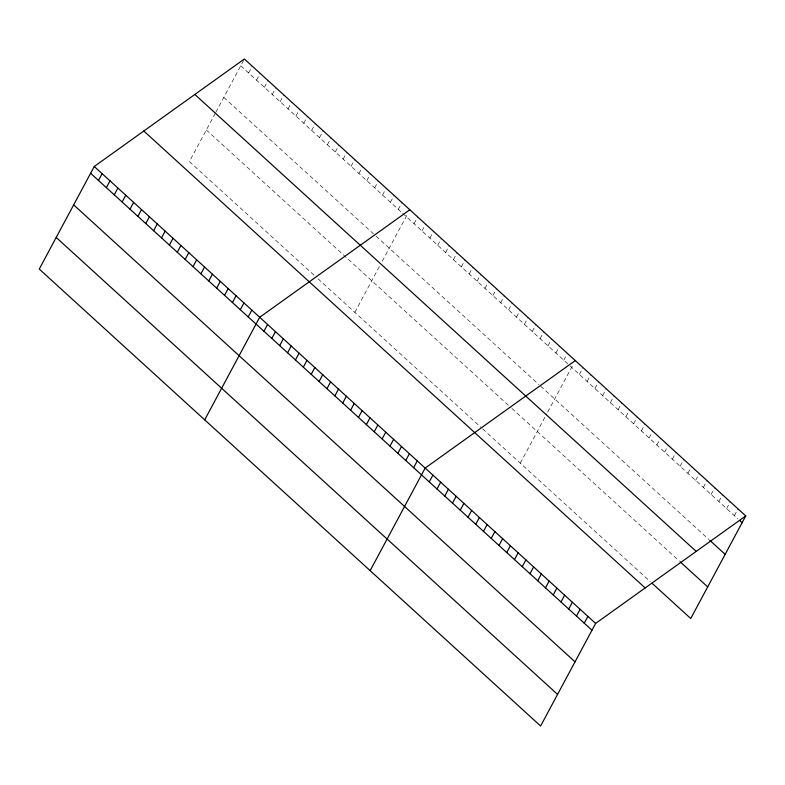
<?xml version="1.0" encoding="UTF-8"?>
<svg xmlns="http://www.w3.org/2000/svg" width="785" height="785" viewBox="0 0 785 785"><rect width="100%" height="100%" fill="white"/><g stroke="black" fill="none" stroke-linecap="round" stroke-linejoin="round"><path stroke-width="0.59" stroke-dasharray="3.92 2.94" d="M215.316 113.217L189.381 161.573L314.569 275.663M215.816 112.284L243.87 59.964M248.629 72.966L252.27 66.175M256.499 80.148L260.149 73.358M264.378 87.331L268.028 80.541M272.258 94.514L275.898 87.714M280.137 101.697L283.777 94.897M288.016 108.87L291.657 102.079M295.896 116.052L299.536 109.262M303.775 123.235L307.416 116.435M311.655 130.418L315.295 123.618M319.534 137.591L323.175 130.801M327.414 144.774L331.054 137.983M335.283 151.956L338.934 145.166M343.163 159.139L346.813 152.339M351.042 166.312L354.692 159.522M358.922 173.495L362.562 166.705M366.801 180.678L370.441 173.887M374.68 187.86L378.321 181.06M382.56 195.043L386.2 188.243M390.439 202.216L394.08 195.426M398.319 209.399L401.959 202.608M354.84 312.361L379.763 265.87M382.266 261.219L407.758 213.667M414.078 223.764L417.718 216.964M421.947 230.937L425.598 224.147M429.827 238.12L433.477 231.33M437.706 245.303L441.356 238.512M445.586 252.485L449.226 245.685M453.465 259.658L457.105 252.868M461.344 266.841L464.985 260.051M469.224 274.024L472.864 267.234M477.103 281.207L480.744 274.407M484.983 288.38L488.623 281.589M492.862 295.562L496.503 288.772M500.742 302.745L504.382 295.955M508.611 309.928L512.262 303.128M516.491 317.111L520.141 310.31M524.37 324.284L528.02 317.493M532.25 331.466L535.89 324.676M540.129 338.649L543.769 331.859M548.009 345.832L551.649 339.032M555.888 353.005L559.528 346.214M563.767 360.187L567.408 353.397M520.288 463.16L546.713 413.872M547.714 412.007L572.687 365.427M579.389 374.435L583.039 367.635M587.141 381.49L590.781 374.7M594.893 388.555L598.533 381.765M602.635 395.62L606.285 388.82M610.387 402.676L614.027 395.885M618.138 409.741L621.779 402.95M625.88 416.806L629.521 410.005M633.632 423.861L637.273 417.07M641.374 430.926L645.025 424.135M649.126 437.991L652.767 431.191M656.878 445.046L660.519 438.256M664.62 452.111L668.27 445.321M672.372 459.176L676.013 452.376M680.124 466.231L683.764 459.441M687.866 473.296L691.516 466.506M695.618 480.361L699.258 473.561M703.37 487.416L707.01 480.626M711.112 494.481L714.752 487.691M718.864 501.546L722.504 494.746M726.606 508.602L730.256 501.811M734.358 515.666L737.998 508.876M240.75 65.793L401.822 212.588M402.695 213.392L737.802 518.807M223.794 97.399L373.493 233.832M376.113 236.226L538.942 384.621M540.688 386.21L708.796 539.432M206.337 129.967L510.966 407.611M511.849 408.406L679.29 561.01M318.072 278.861L480.891 427.256M482.638 428.846L650.284 581.636"/><path stroke-width="1.18" d="M94.249 166.489L39.25 269.069L540.61 726.007L595.619 623.427L745.75 515.931L244.39 58.993L94.249 166.489L595.619 623.427M98.488 180.462L102.128 173.662M106.368 187.635L110.008 180.844M114.247 194.817L117.887 188.027M122.126 202L125.767 195.21M130.006 209.183L133.646 202.383M137.885 216.366L141.526 209.566M145.765 223.539L149.405 216.748M153.634 230.721L157.285 223.931M161.514 237.904L165.164 231.114M169.393 245.087L173.034 238.287M177.273 252.26L180.913 245.469M185.152 259.442L188.792 252.652M193.031 266.625L196.672 259.835M200.911 273.808L204.551 267.008M208.79 280.981L212.431 274.191M216.67 288.164L220.31 281.373M224.549 295.346L228.19 288.556M232.429 302.529L236.069 295.729M240.298 309.712L243.949 302.912M248.178 316.885L251.828 310.095M204.699 419.857L259.698 317.277L409.839 209.781M263.937 331.25L267.577 324.45M271.816 338.433L275.457 331.633M279.695 345.606L283.336 338.816M287.575 352.789L291.215 345.999M295.454 359.972L299.095 353.181M303.334 367.154L306.974 360.354M311.213 374.327L314.854 367.537M319.083 381.51L322.733 374.72M326.962 388.693L330.613 381.902M334.842 395.875L338.492 389.075M342.721 403.058L346.362 396.258M350.601 410.231L354.241 403.441M358.48 417.414L362.12 410.624M366.359 424.597L370 417.797M374.239 431.779L377.879 424.979M382.118 438.952L385.759 432.162M389.998 446.135L393.638 439.345M397.877 453.318L401.518 446.528M405.747 460.501L409.397 453.701M413.626 467.674L417.277 460.883M370.147 570.646L425.156 468.066L575.287 360.58M429.258 481.921L432.898 475.131M437.01 488.986L440.65 482.186M444.752 496.041L448.392 489.251M452.503 503.106L456.144 496.316M460.245 510.171L463.896 503.371M467.997 517.227L471.638 510.436M475.749 524.292L479.39 517.501M483.491 531.357L487.142 524.557M491.243 538.412L494.884 531.622M498.995 545.477L502.635 538.687M506.737 552.542L510.387 545.742M514.489 559.597L518.129 552.807M522.241 566.662L525.881 559.872M529.983 573.727L533.623 566.927M537.735 580.782L541.375 573.992M545.477 587.847L549.127 581.057M553.229 594.912L556.869 588.112M560.981 601.967L564.621 595.177M568.723 609.032L572.373 602.242M576.475 616.097L580.115 609.297M584.226 623.153L587.867 616.362M745.75 515.931L690.751 618.511L652.001 583.206M739.529 520.377L742.11 522.731M709.66 540.217L725.154 554.338M194.847 94.465L696.207 551.404M680.144 561.795L707.697 586.905M143.802 131.017L645.162 587.955M90.609 173.279L591.968 630.218M73.662 204.885L575.022 661.824M56.196 237.453L557.556 694.391"/></g></svg>
